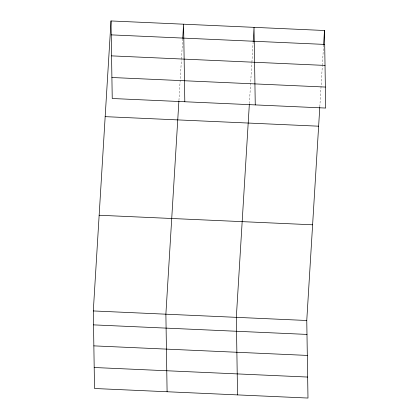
<?xml version="1.0" encoding="UTF-8"?>
<svg xmlns="http://www.w3.org/2000/svg" width="419" height="419" viewBox="0 0 419 419"><rect width="100%" height="100%" fill="white"/><g stroke="black" fill="none" stroke-linecap="round" stroke-linejoin="round"><path stroke-width="0.31" stroke-dasharray="2.1 1.57" d="M178.934 100.497L181.422 59.76M181.458 59.11L182.684 39.067M249.373 103.645L251.861 62.908M251.903 62.263L253.128 42.219M319.817 106.798L322.305 66.061M322.347 65.411L323.609 44.723"/><path stroke-width="0.63" d="M319.781 107.442L306.766 320.493L307.986 398.05L94.521 388.502L93.306 310.945L111.014 20.95L324.479 30.498L325.694 108.055L112.234 98.507L111.014 20.95M178.892 101.141L165.882 314.192L167.097 391.749M182.726 38.422L183.59 24.197L184.81 101.754M249.336 104.294L236.326 317.34L237.542 394.902M253.165 41.57L254.034 27.345L255.255 104.902M323.609 44.723L324.479 30.498M111.234 34.877L324.699 44.419M111.564 55.874L325.029 65.422M111.904 77.51L325.364 87.052M105.169 116.65L318.634 126.192M99.146 215.246L312.611 224.794M93.306 310.945L306.766 320.493M93.521 324.872L306.986 334.414M93.851 345.869L307.316 355.417M94.191 367.505L307.656 377.053"/></g></svg>
